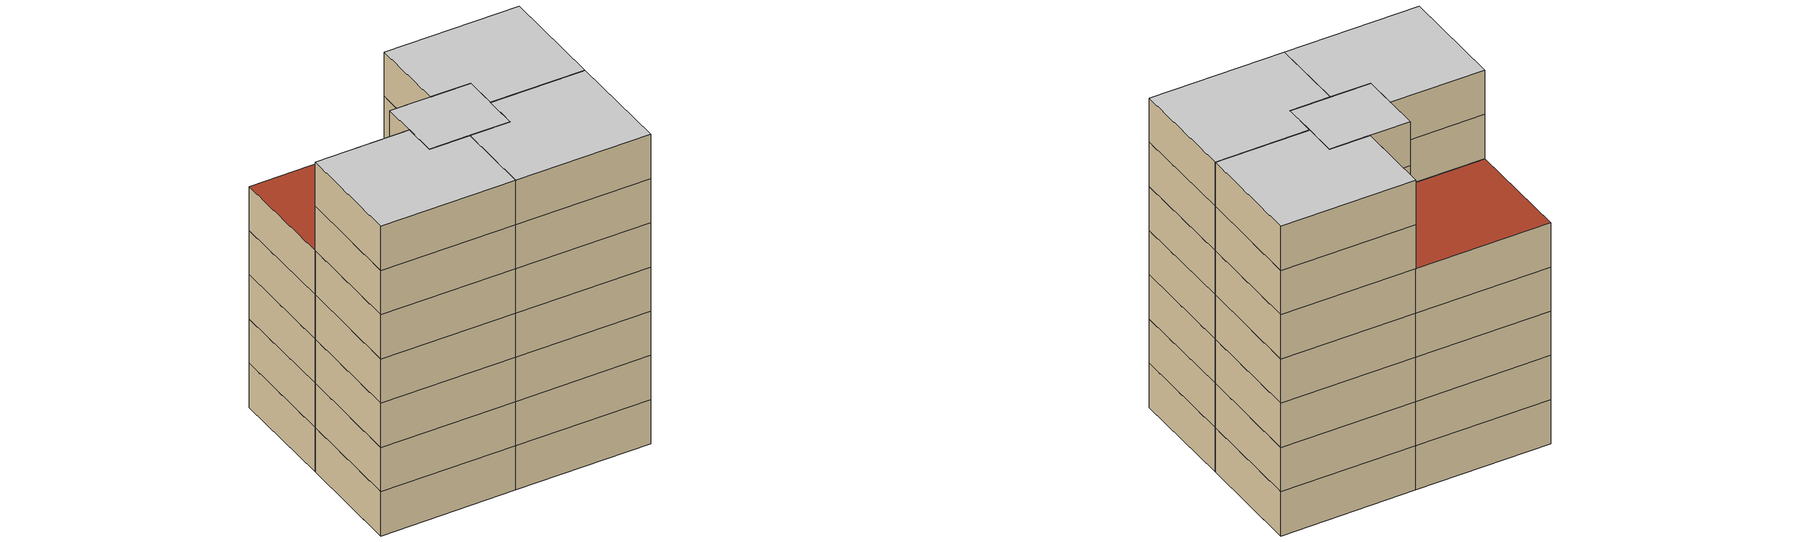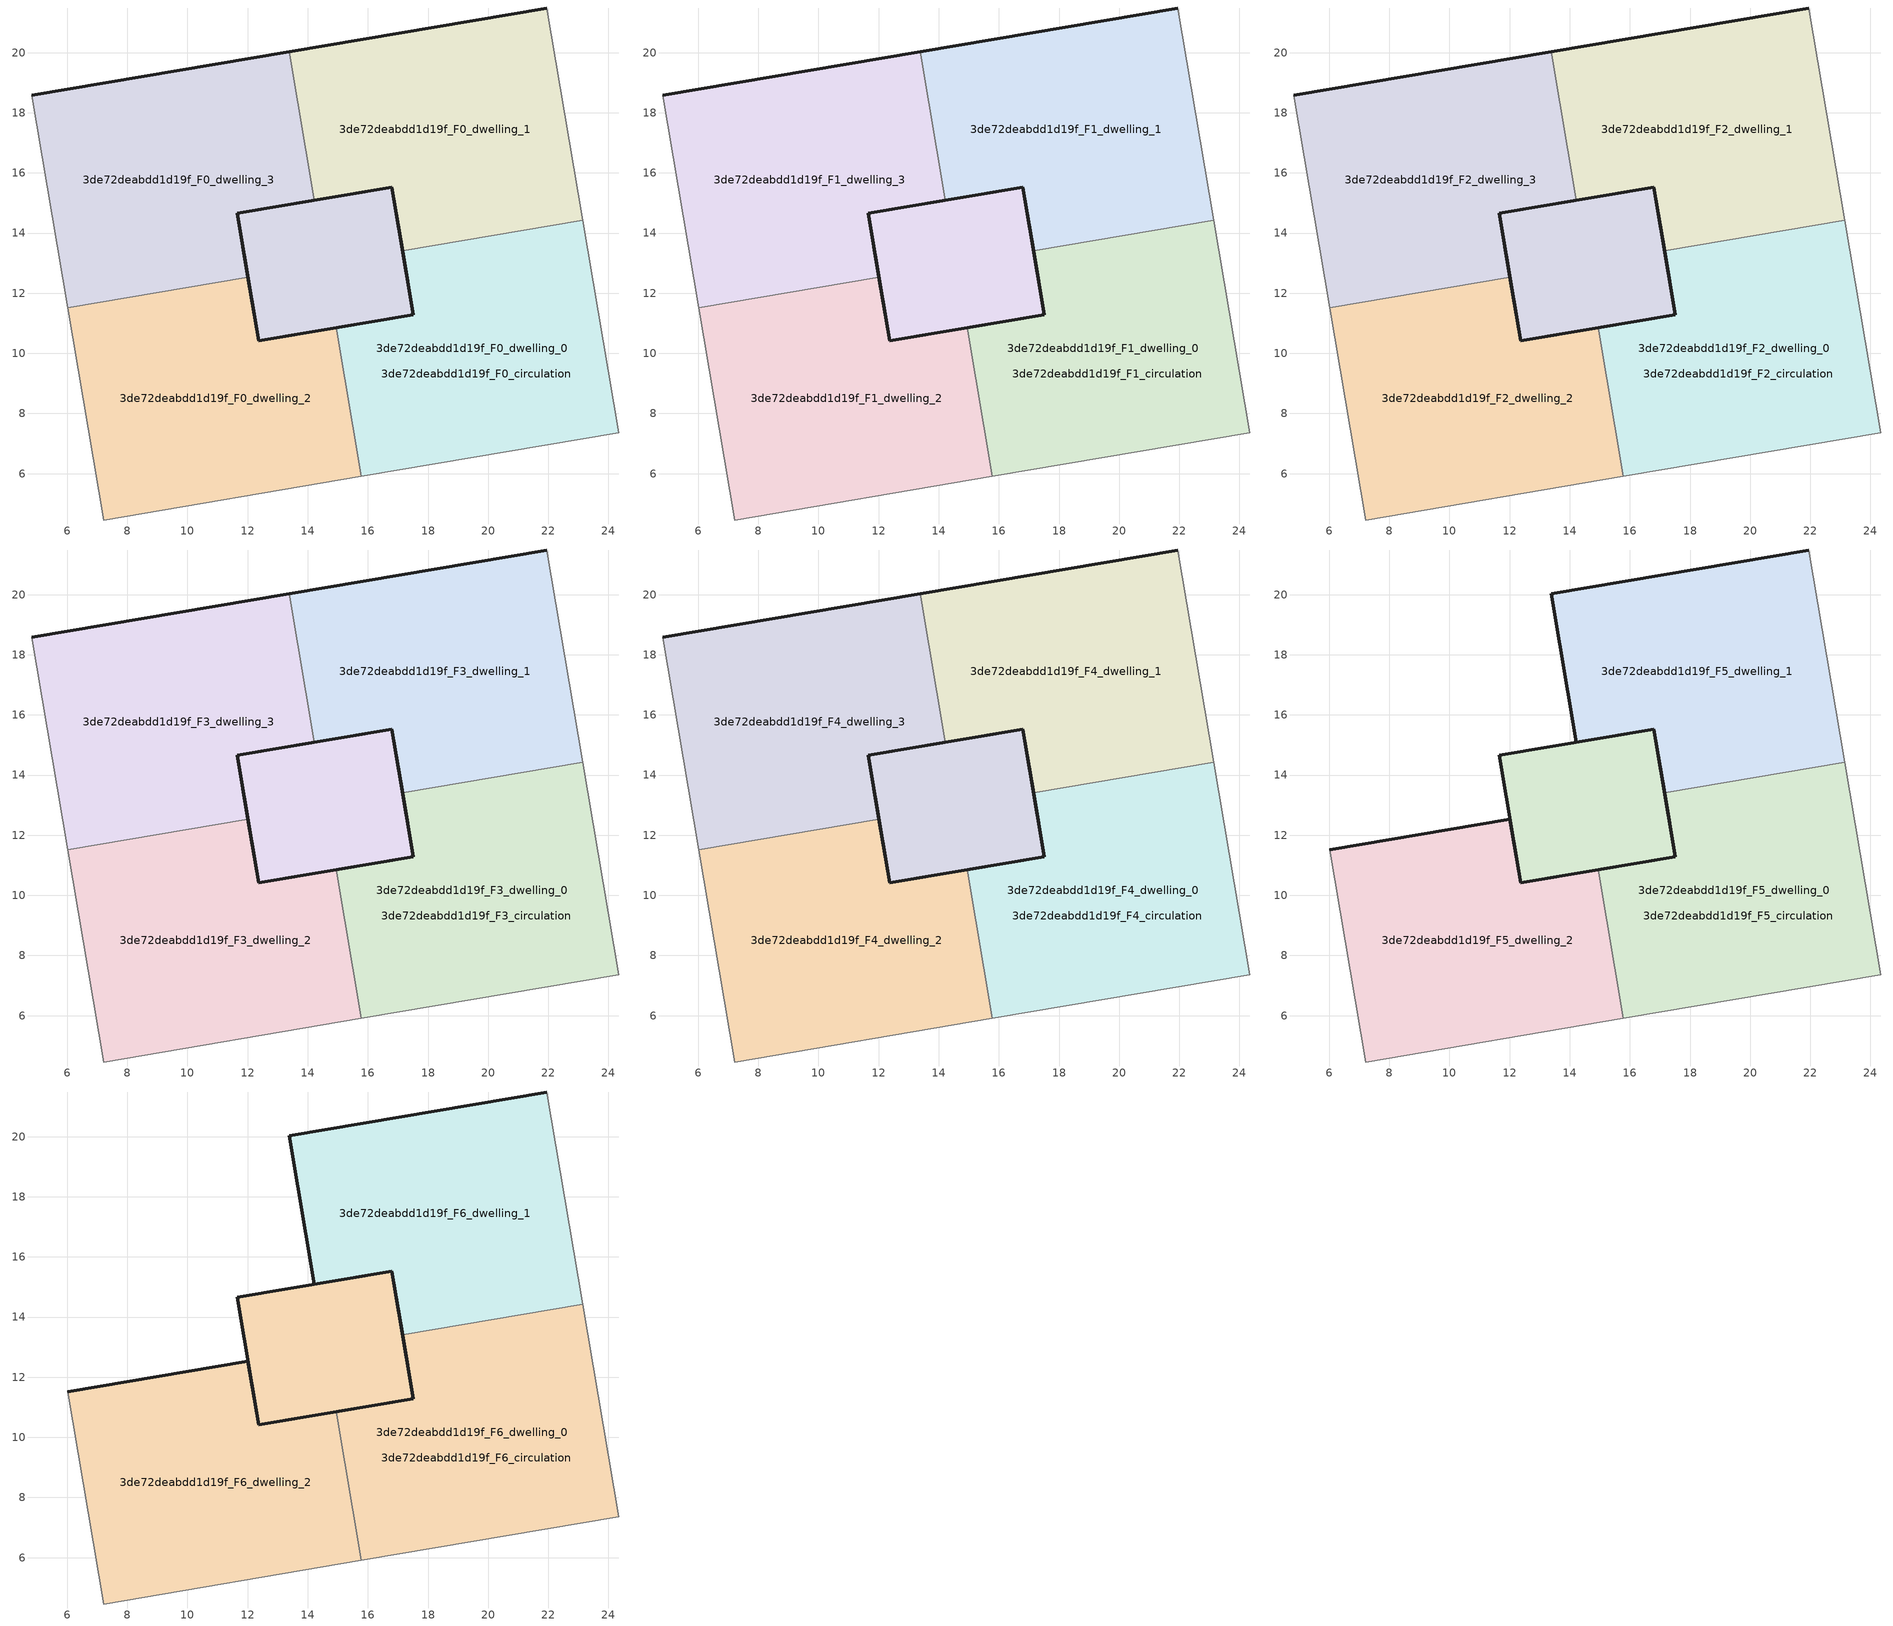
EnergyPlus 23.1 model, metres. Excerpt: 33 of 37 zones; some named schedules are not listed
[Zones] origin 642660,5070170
3de72deabdd1d19f_F0_dwelling_0
 floor ground (EU_floor_Construction): 16.79,15.53 17.15,13.41 17.24,12.88 17.51,11.29 12.37,10.42 11.65,14.66 z0; 23.15,14.42 24.35,7.36 15.78,5.91 14.94,10.85 17.51,11.29 17.24,12.88 17.15,13.41 z0
 wall outside (EU_wall_Construction): 17.15,13.41 17.51,11.29 14.94,10.85 z0:3
 wall adiabatic (EU_wall_Construction): 15.78,5.91 24.35,7.36 23.15,14.42 z0:3
 wall to 3de72deabdd1d19f_F0_dwelling_1 (EU_wall_Construction): 23.15,14.42 17.15,13.41 z0:3
 wall to 3de72deabdd1d19f_F0_dwelling_2 (EU_wall_Construction): 14.94,10.85 15.78,5.91 z0:3
3de72deabdd1d19f_F0_dwelling_1
 floor ground (EU_floor_Construction): 21.95,21.48 23.15,14.42 17.15,13.41 16.79,15.53 14.22,15.09 13.39,20.03 z0
 wall outside (EU_wall_Construction): 21.95,21.48 13.39,20.03 / 14.22,15.09 16.79,15.53 17.15,13.41 z0:3
 wall adiabatic (EU_wall_Construction): 23.15,14.42 21.95,21.48 z0:3
 wall to 3de72deabdd1d19f_F0_dwelling_3 (EU_wall_Construction): 13.39,20.03 14.22,15.09 z0:3
3de72deabdd1d19f_F0_dwelling_2
 floor ground (EU_floor_Construction): 14.94,10.85 15.78,5.91 7.21,4.46 6.01,11.52 12.01,12.54 12.22,11.29 12.37,10.42 z0; 16.79,15.53 17.51,11.29 12.37,10.42 12.22,11.29 12.01,12.54 11.65,14.66 z0
 wall outside (EU_wall_Construction): 14.94,10.85 12.37,10.42 12.01,12.54 z0:3
 wall adiabatic (EU_wall_Construction): 6.01,11.52 7.21,4.46 15.78,5.91 z0:3
 wall to 3de72deabdd1d19f_F0_dwelling_3 (EU_wall_Construction): 12.01,12.54 6.01,11.52 z0:3
3de72deabdd1d19f_F0_dwelling_3
 floor ground (EU_floor_Construction): 13.39,20.03 14.22,15.09 13.47,14.96 11.65,14.66 12.01,12.54 6.01,11.52 4.82,18.58 z0; 16.79,15.53 17.51,11.29 12.37,10.42 12.01,12.54 11.65,14.66 13.47,14.96 14.22,15.09 z0
 wall outside (EU_wall_Construction): 12.01,12.54 11.65,14.66 14.22,15.09 / 13.39,20.03 4.82,18.58 z0:3
 wall adiabatic (EU_wall_Construction): 4.82,18.58 6.01,11.52 z0:3
3de72deabdd1d19f_F0_circulation
 floor ground (EU_floor_Construction): 23.15,14.42 24.35,7.36 15.78,5.91 14.94,10.85 17.51,11.29 17.24,12.88 17.15,13.41 z0; 16.79,15.53 17.15,13.41 17.24,12.88 17.51,11.29 14.94,10.85 12.37,10.42 12.22,11.29 12.01,12.54 11.65,14.66 13.47,14.96 14.06,15.06 14.22,15.09 z0; 14.94,10.85 15.78,5.91 7.21,4.46 6.01,11.52 12.01,12.54 12.04,12.37 12.22,11.29 12.37,10.42 z0; 13.39,20.03 14.22,15.09 14.06,15.06 13.47,14.96 11.65,14.66 12.01,12.54 6.01,11.52 4.82,18.58 z0
 wall outside (EU_wall_Construction): 11.65,14.66 12.37,10.42 17.51,11.29 16.79,15.53 11.65,14.66 z0:3
 roof outside (EU_floor_Construction): 17.51,11.29 17.24,12.88 17.2,13.14 17.15,13.41 16.79,15.53 14.22,15.09 14.06,15.06 13.47,14.96 11.65,14.66 12.01,12.54 12.22,11.29 12.37,10.42 14.94,10.85 z3; 15.78,5.91 14.94,10.85 12.37,10.42 12.22,11.29 12.19,11.45 12.01,12.54 6.01,11.52 7.21,4.46 z3
3de72deabdd1d19f_F1_dwelling_0
 floor outside (EU_floor_Construction): 23.15,14.42 24.35,7.36 15.78,5.91 14.94,10.85 17.51,11.29 17.24,12.88 17.15,13.41 z3
 floor to 3de72deabdd1d19f_F0_dwelling_0 (EU_floor_Construction): 16.79,15.53 17.15,13.41 17.51,11.29 12.37,10.42 11.65,14.66 z3
 wall outside (EU_wall_Construction): 17.15,13.41 17.51,11.29 14.94,10.85 z3:6
 wall adiabatic (EU_wall_Construction): 15.78,5.91 24.35,7.36 23.15,14.42 z3:6
 wall to 3de72deabdd1d19f_F1_dwelling_1 (EU_wall_Construction): 23.15,14.42 17.15,13.41 z3:6
 wall to 3de72deabdd1d19f_F1_dwelling_2 (EU_wall_Construction): 14.94,10.85 15.78,5.91 z3:6
3de72deabdd1d19f_F1_dwelling_1
 floor to 3de72deabdd1d19f_F0_dwelling_1 (EU_floor_Construction): 21.95,21.48 23.15,14.42 17.15,13.41 16.79,15.53 14.22,15.09 13.39,20.03 z3
 wall outside (EU_wall_Construction): 21.95,21.48 13.39,20.03 / 14.22,15.09 16.79,15.53 17.15,13.41 z3:6
 wall adiabatic (EU_wall_Construction): 23.15,14.42 21.95,21.48 z3:6
 wall to 3de72deabdd1d19f_F1_dwelling_3 (EU_wall_Construction): 13.39,20.03 14.22,15.09 z3:6
3de72deabdd1d19f_F1_dwelling_2
 floor to 3de72deabdd1d19f_F0_dwelling_2 (EU_floor_Construction): 14.94,10.85 15.78,5.91 7.21,4.46 6.01,11.52 12.01,12.54 12.19,11.51 12.37,10.42 z3; 16.79,15.53 17.51,11.29 12.37,10.42 12.22,11.29 12.01,12.54 11.65,14.66 z3
 wall outside (EU_wall_Construction): 14.94,10.85 12.37,10.42 12.01,12.54 z3:6
 wall adiabatic (EU_wall_Construction): 6.01,11.52 7.21,4.46 15.78,5.91 z3:6
 wall to 3de72deabdd1d19f_F1_dwelling_3 (EU_wall_Construction): 12.01,12.54 6.01,11.52 z3:6
3de72deabdd1d19f_F1_dwelling_3
 floor to 3de72deabdd1d19f_F0_dwelling_3 (EU_floor_Construction): 13.39,20.03 14.22,15.09 13.47,14.96 11.65,14.66 12.01,12.54 6.01,11.52 4.82,18.58 z3; 16.79,15.53 17.51,11.29 12.37,10.42 12.01,12.54 11.65,14.66 14.22,15.09 z3
 wall outside (EU_wall_Construction): 12.01,12.54 11.65,14.66 14.22,15.09 / 13.39,20.03 4.82,18.58 z3:6
 wall adiabatic (EU_wall_Construction): 4.82,18.58 6.01,11.52 z3:6
3de72deabdd1d19f_F1_circulation
 floor outside (EU_floor_Construction): 16.79,15.53 17.15,13.41 17.24,12.88 17.51,11.29 14.94,10.85 12.37,10.42 12.22,11.29 12.01,12.54 11.65,14.66 13.47,14.96 14.06,15.06 14.22,15.09 z3; 14.94,10.85 15.78,5.91 7.21,4.46 6.01,11.52 12.01,12.54 12.04,12.37 12.22,11.29 12.37,10.42 z3
 floor to 3de72deabdd1d19f_F0_circulation (EU_floor_Construction): 23.15,14.42 24.35,7.36 15.78,5.91 14.94,10.85 17.51,11.29 17.24,12.88 17.15,13.41 z3; 13.39,20.03 14.22,15.09 14.06,15.06 13.47,14.96 11.65,14.66 12.01,12.54 6.01,11.52 4.82,18.58 z3
 wall outside (EU_wall_Construction): 11.65,14.66 12.37,10.42 17.51,11.29 16.79,15.53 11.65,14.66 z3:6
 roof outside (EU_floor_Construction): 17.51,11.29 17.24,12.88 17.2,13.14 17.15,13.41 16.79,15.53 14.22,15.09 14.06,15.06 13.47,14.96 11.65,14.66 12.01,12.54 12.22,11.29 12.37,10.42 14.94,10.85 z6; 15.78,5.91 14.94,10.85 12.37,10.42 12.22,11.29 12.19,11.45 12.01,12.54 6.01,11.52 7.21,4.46 z6
3de72deabdd1d19f_F2_dwelling_0
 floor outside (EU_floor_Construction): 23.15,14.42 24.35,7.36 15.78,5.91 14.94,10.85 17.51,11.29 17.24,12.88 17.15,13.41 z6
 floor to 3de72deabdd1d19f_F1_dwelling_0 (EU_floor_Construction): 16.79,15.53 17.15,13.41 17.51,11.29 12.37,10.42 11.65,14.66 z6
 wall outside (EU_wall_Construction): 17.15,13.41 17.51,11.29 14.94,10.85 z6:9
 wall adiabatic (EU_wall_Construction): 15.78,5.91 24.35,7.36 23.15,14.42 z6:9
 wall to 3de72deabdd1d19f_F2_dwelling_1 (EU_wall_Construction): 23.15,14.42 17.15,13.41 z6:9
 wall to 3de72deabdd1d19f_F2_dwelling_2 (EU_wall_Construction): 14.94,10.85 15.78,5.91 z6:9
3de72deabdd1d19f_F2_dwelling_1
 floor to 3de72deabdd1d19f_F1_dwelling_1 (EU_floor_Construction): 21.95,21.48 23.15,14.42 17.15,13.41 16.79,15.53 14.22,15.09 13.39,20.03 z6
 wall outside (EU_wall_Construction): 21.95,21.48 13.39,20.03 / 14.22,15.09 16.79,15.53 17.15,13.41 z6:9
 wall adiabatic (EU_wall_Construction): 23.15,14.42 21.95,21.48 z6:9
 wall to 3de72deabdd1d19f_F2_dwelling_3 (EU_wall_Construction): 13.39,20.03 14.22,15.09 z6:9
3de72deabdd1d19f_F2_dwelling_2
 floor to 3de72deabdd1d19f_F1_dwelling_2 (EU_floor_Construction): 14.94,10.85 15.78,5.91 7.21,4.46 6.01,11.52 12.01,12.54 12.19,11.51 12.37,10.42 z6; 16.79,15.53 17.51,11.29 12.37,10.42 12.22,11.29 12.01,12.54 11.65,14.66 z6
 wall outside (EU_wall_Construction): 14.94,10.85 12.37,10.42 12.01,12.54 z6:9
 wall adiabatic (EU_wall_Construction): 6.01,11.52 7.21,4.46 15.78,5.91 z6:9
 wall to 3de72deabdd1d19f_F2_dwelling_3 (EU_wall_Construction): 12.01,12.54 6.01,11.52 z6:9
3de72deabdd1d19f_F2_dwelling_3
 floor to 3de72deabdd1d19f_F1_dwelling_3 (EU_floor_Construction): 13.39,20.03 14.22,15.09 13.47,14.96 11.65,14.66 12.01,12.54 6.01,11.52 4.82,18.58 z6; 16.79,15.53 17.51,11.29 12.37,10.42 12.01,12.54 11.65,14.66 14.22,15.09 z6
 wall outside (EU_wall_Construction): 12.01,12.54 11.65,14.66 14.22,15.09 / 13.39,20.03 4.82,18.58 z6:9
 wall adiabatic (EU_wall_Construction): 4.82,18.58 6.01,11.52 z6:9
3de72deabdd1d19f_F2_circulation
 floor outside (EU_floor_Construction): 16.79,15.53 17.15,13.41 17.24,12.88 17.51,11.29 14.94,10.85 12.37,10.42 12.22,11.29 12.01,12.54 11.65,14.66 13.47,14.96 14.06,15.06 14.22,15.09 z6; 14.94,10.85 15.78,5.91 7.21,4.46 6.01,11.52 12.01,12.54 12.04,12.37 12.22,11.29 12.37,10.42 z6
 floor to 3de72deabdd1d19f_F1_circulation (EU_floor_Construction): 23.15,14.42 24.35,7.36 15.78,5.91 14.94,10.85 17.51,11.29 17.24,12.88 17.15,13.41 z6; 13.39,20.03 14.22,15.09 14.06,15.06 13.47,14.96 11.65,14.66 12.01,12.54 6.01,11.52 4.82,18.58 z6
 wall outside (EU_wall_Construction): 11.65,14.66 12.37,10.42 17.51,11.29 16.79,15.53 11.65,14.66 z6:9
 roof outside (EU_floor_Construction): 17.51,11.29 17.24,12.88 17.2,13.14 17.15,13.41 16.79,15.53 14.22,15.09 14.06,15.06 13.47,14.96 11.65,14.66 12.01,12.54 12.22,11.29 12.37,10.42 14.94,10.85 z9; 15.78,5.91 14.94,10.85 12.37,10.42 12.22,11.29 12.19,11.45 12.01,12.54 6.01,11.52 7.21,4.46 z9
3de72deabdd1d19f_F3_dwelling_0
 floor outside (EU_floor_Construction): 23.15,14.42 24.35,7.36 15.78,5.91 14.94,10.85 17.51,11.29 17.24,12.88 17.15,13.41 z9
 floor to 3de72deabdd1d19f_F2_dwelling_0 (EU_floor_Construction): 16.79,15.53 17.15,13.41 17.51,11.29 12.37,10.42 11.65,14.66 z9
 wall outside (EU_wall_Construction): 17.15,13.41 17.51,11.29 14.94,10.85 z9:12
 wall adiabatic (EU_wall_Construction): 15.78,5.91 24.35,7.36 23.15,14.42 z9:12
 wall to 3de72deabdd1d19f_F3_dwelling_1 (EU_wall_Construction): 23.15,14.42 17.15,13.41 z9:12
 wall to 3de72deabdd1d19f_F3_dwelling_2 (EU_wall_Construction): 14.94,10.85 15.78,5.91 z9:12
3de72deabdd1d19f_F3_dwelling_1
 floor to 3de72deabdd1d19f_F2_dwelling_1 (EU_floor_Construction): 21.95,21.48 23.15,14.42 17.15,13.41 16.79,15.53 14.22,15.09 13.39,20.03 z9
 wall outside (EU_wall_Construction): 21.95,21.48 13.39,20.03 / 14.22,15.09 16.79,15.53 17.15,13.41 z9:12
 wall adiabatic (EU_wall_Construction): 23.15,14.42 21.95,21.48 z9:12
 wall to 3de72deabdd1d19f_F3_dwelling_3 (EU_wall_Construction): 13.39,20.03 14.22,15.09 z9:12
3de72deabdd1d19f_F3_dwelling_2
 floor to 3de72deabdd1d19f_F2_dwelling_2 (EU_floor_Construction): 14.94,10.85 15.78,5.91 7.21,4.46 6.01,11.52 12.01,12.54 12.19,11.51 12.37,10.42 z9; 16.79,15.53 17.51,11.29 12.37,10.42 12.22,11.29 12.01,12.54 11.65,14.66 z9
 wall outside (EU_wall_Construction): 14.94,10.85 12.37,10.42 12.01,12.54 z9:12
 wall adiabatic (EU_wall_Construction): 6.01,11.52 7.21,4.46 15.78,5.91 z9:12
 wall to 3de72deabdd1d19f_F3_dwelling_3 (EU_wall_Construction): 12.01,12.54 6.01,11.52 z9:12
3de72deabdd1d19f_F3_dwelling_3
 floor to 3de72deabdd1d19f_F2_dwelling_3 (EU_floor_Construction): 13.39,20.03 14.22,15.09 13.47,14.96 11.65,14.66 12.01,12.54 6.01,11.52 4.82,18.58 z9; 16.79,15.53 17.51,11.29 12.37,10.42 12.01,12.54 11.65,14.66 14.22,15.09 z9
 wall outside (EU_wall_Construction): 12.01,12.54 11.65,14.66 14.22,15.09 / 13.39,20.03 4.82,18.58 z9:12
 wall adiabatic (EU_wall_Construction): 4.82,18.58 6.01,11.52 z9:12
3de72deabdd1d19f_F3_circulation
 floor outside (EU_floor_Construction): 16.79,15.53 17.15,13.41 17.24,12.88 17.51,11.29 14.94,10.85 12.37,10.42 12.22,11.29 12.01,12.54 11.65,14.66 13.47,14.96 14.06,15.06 14.22,15.09 z9; 14.94,10.85 15.78,5.91 7.21,4.46 6.01,11.52 12.01,12.54 12.04,12.37 12.22,11.29 12.37,10.42 z9
 floor to 3de72deabdd1d19f_F2_circulation (EU_floor_Construction): 23.15,14.42 24.35,7.36 15.78,5.91 14.94,10.85 17.51,11.29 17.24,12.88 17.15,13.41 z9; 13.39,20.03 14.22,15.09 14.06,15.06 13.47,14.96 11.65,14.66 12.01,12.54 6.01,11.52 4.82,18.58 z9
 wall outside (EU_wall_Construction): 11.65,14.66 12.37,10.42 17.51,11.29 16.79,15.53 11.65,14.66 z9:12
 roof outside (EU_floor_Construction): 17.51,11.29 17.24,12.88 17.2,13.14 17.15,13.41 16.79,15.53 14.22,15.09 14.06,15.06 13.47,14.96 11.65,14.66 12.01,12.54 12.22,11.29 12.37,10.42 14.94,10.85 z12; 15.78,5.91 14.94,10.85 12.37,10.42 12.22,11.29 12.19,11.45 12.01,12.54 6.01,11.52 7.21,4.46 z12
3de72deabdd1d19f_F4_dwelling_0
 floor outside (EU_floor_Construction): 23.15,14.42 24.35,7.36 15.78,5.91 14.94,10.85 17.51,11.29 17.24,12.88 17.15,13.41 z12
 floor to 3de72deabdd1d19f_F3_dwelling_0 (EU_floor_Construction): 16.79,15.53 17.15,13.41 17.51,11.29 12.37,10.42 11.65,14.66 z12
 wall outside (EU_wall_Construction): 17.15,13.41 17.51,11.29 14.94,10.85 z12:15
 wall adiabatic (EU_wall_Construction): 15.78,5.91 24.35,7.36 23.15,14.42 z12:15
 wall to 3de72deabdd1d19f_F4_dwelling_1 (EU_wall_Construction): 23.15,14.42 17.15,13.41 z12:15
 wall to 3de72deabdd1d19f_F4_dwelling_2 (EU_wall_Construction): 14.94,10.85 15.78,5.91 z12:15
3de72deabdd1d19f_F4_dwelling_1
 floor to 3de72deabdd1d19f_F3_dwelling_1 (EU_floor_Construction): 21.95,21.48 23.15,14.42 17.15,13.41 16.79,15.53 14.22,15.09 13.39,20.03 z12
 wall outside (EU_wall_Construction): 21.95,21.48 13.39,20.03 / 14.22,15.09 16.79,15.53 17.15,13.41 z12:15
 wall adiabatic (EU_wall_Construction): 23.15,14.42 21.95,21.48 z12:15
 wall to 3de72deabdd1d19f_F4_dwelling_3 (EU_wall_Construction): 13.39,20.03 14.22,15.09 z12:15
3de72deabdd1d19f_F4_dwelling_2
 floor to 3de72deabdd1d19f_F3_dwelling_2 (EU_floor_Construction): 14.94,10.85 15.78,5.91 7.21,4.46 6.01,11.52 12.01,12.54 12.19,11.51 12.37,10.42 z12; 16.79,15.53 17.51,11.29 12.37,10.42 12.22,11.29 12.01,12.54 11.65,14.66 z12
 wall outside (EU_wall_Construction): 14.94,10.85 12.37,10.42 12.01,12.54 z12:15
 wall adiabatic (EU_wall_Construction): 6.01,11.52 7.21,4.46 15.78,5.91 z12:15
 wall to 3de72deabdd1d19f_F4_dwelling_3 (EU_wall_Construction): 12.01,12.54 6.01,11.52 z12:15
3de72deabdd1d19f_F4_dwelling_3
 floor to 3de72deabdd1d19f_F3_dwelling_3 (EU_floor_Construction): 13.39,20.03 14.22,15.09 13.47,14.96 11.65,14.66 12.01,12.54 6.01,11.52 4.82,18.58 z12; 16.79,15.53 17.51,11.29 12.37,10.42 12.01,12.54 11.65,14.66 14.22,15.09 z12
 wall outside (EU_wall_Construction): 12.01,12.54 11.65,14.66 14.22,15.09 / 13.39,20.03 4.82,18.58 z12:15
 wall adiabatic (EU_wall_Construction): 4.82,18.58 6.01,11.52 z12:15
 roof outside (EU_roof_Construction): 17.51,11.29 16.79,15.53 14.22,15.09 13.47,14.96 11.65,14.66 12.01,12.54 12.37,10.42 z15; 12.01,12.54 11.65,14.66 13.47,14.96 14.22,15.09 13.39,20.03 4.82,18.58 6.01,11.52 z15
3de72deabdd1d19f_F4_circulation
 floor outside (EU_floor_Construction): 16.79,15.53 17.15,13.41 17.24,12.88 17.51,11.29 14.94,10.85 12.37,10.42 12.22,11.29 12.01,12.54 11.65,14.66 13.47,14.96 14.06,15.06 14.22,15.09 z12; 14.94,10.85 15.78,5.91 7.21,4.46 6.01,11.52 12.01,12.54 12.04,12.37 12.22,11.29 12.37,10.42 z12
 floor to 3de72deabdd1d19f_F3_circulation (EU_floor_Construction): 23.15,14.42 24.35,7.36 15.78,5.91 14.94,10.85 17.51,11.29 17.24,12.88 17.15,13.41 z12; 13.39,20.03 14.22,15.09 14.06,15.06 13.47,14.96 11.65,14.66 12.01,12.54 6.01,11.52 4.82,18.58 z12
 wall outside (EU_wall_Construction): 11.65,14.66 12.37,10.42 17.51,11.29 16.79,15.53 11.65,14.66 z12:15
 roof outside (EU_floor_Construction): 17.51,11.29 17.24,12.88 17.2,13.14 17.15,13.41 16.79,15.53 14.22,15.09 14.06,15.06 13.47,14.96 11.65,14.66 12.01,12.54 12.22,11.29 12.37,10.42 14.94,10.85 z15; 15.78,5.91 14.94,10.85 12.37,10.42 12.22,11.29 12.19,11.45 12.01,12.54 6.01,11.52 7.21,4.46 z15; 12.01,12.54 11.65,14.66 13.47,14.96 14.06,15.06 14.22,15.09 13.39,20.03 4.82,18.58 6.01,11.52 z15
3de72deabdd1d19f_F5_dwelling_0
 floor outside (EU_floor_Construction): 23.15,14.42 24.35,7.36 15.78,5.91 14.94,10.85 17.51,11.29 17.24,12.88 17.15,13.41 z15
 floor to 3de72deabdd1d19f_F4_dwelling_0 (EU_floor_Construction): 16.79,15.53 17.15,13.41 17.51,11.29 12.37,10.42 11.65,14.66 z15
 wall outside (EU_wall_Construction): 17.15,13.41 17.51,11.29 14.94,10.85 z15:18
 wall adiabatic (EU_wall_Construction): 15.78,5.91 24.35,7.36 23.15,14.42 z15:18
 wall to 3de72deabdd1d19f_F5_dwelling_1 (EU_wall_Construction): 23.15,14.42 17.15,13.41 z15:18
 wall to 3de72deabdd1d19f_F5_dwelling_2 (EU_wall_Construction): 14.94,10.85 15.78,5.91 z15:18
3de72deabdd1d19f_F5_dwelling_1
 floor to 3de72deabdd1d19f_F4_dwelling_1 (EU_floor_Construction): 21.95,21.48 23.15,14.42 17.15,13.41 16.79,15.53 14.22,15.09 13.39,20.03 z15
 wall outside (EU_wall_Construction): 21.95,21.48 13.39,20.03 14.22,15.09 16.79,15.53 17.15,13.41 z15:18
 wall adiabatic (EU_wall_Construction): 23.15,14.42 21.95,21.48 z15:18
3de72deabdd1d19f_F5_dwelling_2
 floor to 3de72deabdd1d19f_F4_dwelling_2 (EU_floor_Construction): 14.94,10.85 15.78,5.91 7.21,4.46 6.01,11.52 12.01,12.54 12.19,11.51 12.37,10.42 z15; 16.79,15.53 17.51,11.29 12.37,10.42 12.22,11.29 12.01,12.54 11.65,14.66 z15
 wall outside (EU_wall_Construction): 14.94,10.85 12.37,10.42 12.01,12.54 6.01,11.52 z15:18
 wall adiabatic (EU_wall_Construction): 6.01,11.52 7.21,4.46 15.78,5.91 z15:18
3de72deabdd1d19f_F5_circulation
 floor outside (EU_floor_Construction): 16.79,15.53 17.15,13.41 17.24,12.88 17.51,11.29 14.94,10.85 12.37,10.42 12.22,11.29 12.01,12.54 11.65,14.66 13.47,14.96 14.06,15.06 14.22,15.09 z15; 14.94,10.85 15.78,5.91 7.21,4.46 6.01,11.52 12.01,12.54 12.04,12.37 12.22,11.29 12.37,10.42 z15
 floor to 3de72deabdd1d19f_F4_circulation (EU_floor_Construction): 23.15,14.42 24.35,7.36 15.78,5.91 14.94,10.85 17.51,11.29 17.24,12.88 17.15,13.41 z15
 wall outside (EU_wall_Construction): 11.65,14.66 12.37,10.42 17.51,11.29 16.79,15.53 11.65,14.66 z15:18
3de72deabdd1d19f_F6_dwelling_0
 floor to 3de72deabdd1d19f_F5_dwelling_0 (EU_floor_Construction): 23.15,14.42 24.35,7.36 15.78,5.91 14.94,10.85 17.51,11.29 17.24,12.88 17.15,13.41 z18; 16.79,15.53 17.15,13.41 17.51,11.29 12.37,10.42 11.65,14.66 z18
 wall outside (EU_wall_Construction): 17.15,13.41 17.51,11.29 14.94,10.85 z18:21
 wall adiabatic (EU_wall_Construction): 15.78,5.91 24.35,7.36 23.15,14.42 z18:21
 wall to 3de72deabdd1d19f_F6_dwelling_1 (EU_wall_Construction): 23.15,14.42 17.15,13.41 z18:21
 wall to 3de72deabdd1d19f_F6_dwelling_2 (EU_wall_Construction): 14.94,10.85 15.78,5.91 z18:21
 ceiling to 3de72deabdd1d19f_F7_dwelling_0 (EU_floor_Construction): 24.35,7.36 23.15,14.42 17.15,13.41 17.24,12.88 17.51,11.29 14.94,10.85 15.78,5.91 z21; 17.51,11.29 17.15,13.41 16.79,15.53 11.65,14.66 12.37,10.42 z21
3de72deabdd1d19f_F6_dwelling_1
 floor to 3de72deabdd1d19f_F5_dwelling_1 (EU_floor_Construction): 21.95,21.48 23.15,14.42 17.15,13.41 16.79,15.53 14.22,15.09 13.39,20.03 z18
 wall outside (EU_wall_Construction): 21.95,21.48 13.39,20.03 14.22,15.09 16.79,15.53 17.15,13.41 z18:21
 wall adiabatic (EU_wall_Construction): 23.15,14.42 21.95,21.48 z18:21
 ceiling to 3de72deabdd1d19f_F7_dwelling_1 (EU_floor_Construction): 23.15,14.42 21.95,21.48 13.39,20.03 14.22,15.09 16.79,15.53 17.15,13.41 z21
3de72deabdd1d19f_F6_dwelling_2
 floor to 3de72deabdd1d19f_F5_dwelling_2 (EU_floor_Construction): 14.94,10.85 15.78,5.91 7.21,4.46 6.01,11.52 12.01,12.54 12.19,11.51 12.37,10.42 z18; 16.79,15.53 17.51,11.29 12.37,10.42 12.22,11.29 12.01,12.54 11.65,14.66 z18
 wall outside (EU_wall_Construction): 14.94,10.85 12.37,10.42 12.01,12.54 6.01,11.52 z18:21
 wall adiabatic (EU_wall_Construction): 6.01,11.52 7.21,4.46 15.78,5.91 z18:21
 ceiling to 3de72deabdd1d19f_F7_dwelling_2 (EU_floor_Construction): 15.78,5.91 14.94,10.85 12.37,10.42 12.19,11.51 12.01,12.54 6.01,11.52 7.21,4.46 z21; 17.51,11.29 16.79,15.53 11.65,14.66 12.01,12.54 12.22,11.29 12.37,10.42 z21
3de72deabdd1d19f_F6_circulation
 floor to 3de72deabdd1d19f_F5_circulation (EU_floor_Construction): 16.79,15.53 17.15,13.41 17.2,13.14 17.28,12.67 17.51,11.29 12.37,10.42 12.19,11.45 12.01,12.54 11.65,14.66 z18; 23.15,14.42 24.35,7.36 15.78,5.91 14.94,10.85 17.28,11.25 17.51,11.29 17.24,12.88 17.15,13.41 z18; 14.94,10.85 15.78,5.91 7.21,4.46 6.01,11.52 12.01,12.54 12.04,12.37 12.22,11.29 12.37,10.42 z18
 wall outside (EU_wall_Construction): 11.65,14.66 12.37,10.42 17.51,11.29 16.79,15.53 11.65,14.66 z18:21
 ceiling to 3de72deabdd1d19f_F7_circulation (EU_floor_Construction): 24.35,7.36 23.15,14.42 17.15,13.41 17.24,12.88 17.51,11.29 17.28,11.25 14.94,10.85 15.78,5.91 z21; 17.51,11.29 17.28,12.67 17.2,13.14 17.15,13.41 16.79,15.53 11.65,14.66 12.01,12.54 12.19,11.45 12.37,10.42 z21; 15.78,5.91 14.94,10.85 12.37,10.42 12.22,11.29 12.04,12.37 12.01,12.54 6.01,11.52 7.21,4.46 z21
[Building]
EU S2 Campaign: North Axis=0; Terrain=City; Solar Distribution=FullExterior
[Site:Location]
Lyon-Bron: Latitude=45.75; Longitude=5; Time Zone=1; Elevation=198
[SizingPeriod:WeatherFileDays]
AnnualSizingPeriod: Begin Month=1; Begin Day of Month=1; End Month=12; End Day of Month=31; Day of Week for Start Day=Monday; Use Weather File Daylight Saving Period=No; Use Weather File Rain and Snow Indicators=No
[MATERIAL]
EU_InternalMass_Material: Roughness=MediumRough; Thickness=0.1; Conductivity=1; Density=1800; Specific Heat=900; Thermal Absorptance=0.9; Solar Absorptance=0.7; Visible Absorptance=0.7
[MATERIAL:NOMASS] Roughness=MediumRough; Thermal Absorptance=0.9; Solar Absorptance=0.7; Visible Absorptance=0.7
Name | Thermal Resistance
EU_wall_NoMass | 0.776494
EU_roof_NoMass | 0.486893
EU_floor_NoMass | 0.421597
[CONSTRUCTION]
EU_wall_Construction: EU_wall_NoMass
EU_roof_Construction: EU_roof_NoMass
EU_floor_Construction: EU_floor_NoMass
EU_InternalMass_Construction: EU_InternalMass_Material
[ZONE] Type=1; Multiplier=1; Ceiling Height=autocalculate; Floor Area=autocalculate; Part of Total Floor Area=Yes
Name | Volume
3de72deabdd1d19f_F0_dwelling_0; 3de72deabdd1d19f_F1_dwelling_0; 3de72deabdd1d19f_F2_dwelling_0; 3de72deabdd1d19f_F3_dwelling_0; 3de72deabdd1d19f_F4_dwelling_0; 3de72deabdd1d19f_F5_dwelling_0; 3de72deabdd1d19f_F6_dwelling_0 | 237.169
3de72deabdd1d19f_F0_dwelling_1; 3de72deabdd1d19f_F1_dwelling_1; 3de72deabdd1d19f_F2_dwelling_1; 3de72deabdd1d19f_F3_dwelling_1; 3de72deabdd1d19f_F4_dwelling_1; 3de72deabdd1d19f_F5_dwelling_1; 3de72deabdd1d19f_F6_dwelling_1 | 169.94
3de72deabdd1d19f_F0_dwelling_2; 3de72deabdd1d19f_F1_dwelling_2; 3de72deabdd1d19f_F2_dwelling_2; 3de72deabdd1d19f_F3_dwelling_2; 3de72deabdd1d19f_F4_dwelling_2; 3de72deabdd1d19f_F5_dwelling_2; 3de72deabdd1d19f_F6_dwelling_2; 3de72deabdd1d19f_F0_dwelling_3; 3de72deabdd1d19f_F1_dwelling_3; 3de72deabdd1d19f_F2_dwelling_3; 3de72deabdd1d19f_F3_dwelling_3; 3de72deabdd1d19f_F4_dwelling_3 | 237.168
3de72deabdd1d19f_F0_circulation; 3de72deabdd1d19f_F1_circulation; 3de72deabdd1d19f_F2_circulation; 3de72deabdd1d19f_F3_circulation; 3de72deabdd1d19f_F4_circulation | 577.049
3de72deabdd1d19f_F5_circulation | 407.109
3de72deabdd1d19f_F6_circulation | 407.108
[INTERNALMASS] Construction=EU_InternalMass_Construction
Name | Zone or ZoneList | Surface Area
3de72deabdd1d19f_F0_dwelling_0_EU_InternalMass | 3de72deabdd1d19f_F0_dwelling_0 | 56.6466
3de72deabdd1d19f_F0_dwelling_1_EU_InternalMass | 3de72deabdd1d19f_F0_dwelling_1 | 56.6466
3de72deabdd1d19f_F0_dwelling_2_EU_InternalMass | 3de72deabdd1d19f_F0_dwelling_2 | 56.6466
3de72deabdd1d19f_F0_dwelling_3_EU_InternalMass | 3de72deabdd1d19f_F0_dwelling_3 | 56.6466
3de72deabdd1d19f_F1_dwelling_0_EU_InternalMass | 3de72deabdd1d19f_F1_dwelling_0 | 56.6466
3de72deabdd1d19f_F1_dwelling_1_EU_InternalMass | 3de72deabdd1d19f_F1_dwelling_1 | 56.6466
3de72deabdd1d19f_F1_dwelling_2_EU_InternalMass | 3de72deabdd1d19f_F1_dwelling_2 | 56.6466
3de72deabdd1d19f_F1_dwelling_3_EU_InternalMass | 3de72deabdd1d19f_F1_dwelling_3 | 56.6466
3de72deabdd1d19f_F2_dwelling_0_EU_InternalMass | 3de72deabdd1d19f_F2_dwelling_0 | 56.6466
3de72deabdd1d19f_F2_dwelling_1_EU_InternalMass | 3de72deabdd1d19f_F2_dwelling_1 | 56.6466
3de72deabdd1d19f_F2_dwelling_2_EU_InternalMass | 3de72deabdd1d19f_F2_dwelling_2 | 56.6466
3de72deabdd1d19f_F2_dwelling_3_EU_InternalMass | 3de72deabdd1d19f_F2_dwelling_3 | 56.6466
3de72deabdd1d19f_F3_dwelling_0_EU_InternalMass | 3de72deabdd1d19f_F3_dwelling_0 | 56.6466
3de72deabdd1d19f_F3_dwelling_1_EU_InternalMass | 3de72deabdd1d19f_F3_dwelling_1 | 56.6466
3de72deabdd1d19f_F3_dwelling_2_EU_InternalMass | 3de72deabdd1d19f_F3_dwelling_2 | 56.6466
3de72deabdd1d19f_F3_dwelling_3_EU_InternalMass | 3de72deabdd1d19f_F3_dwelling_3 | 56.6466
3de72deabdd1d19f_F4_dwelling_0_EU_InternalMass | 3de72deabdd1d19f_F4_dwelling_0 | 56.6466
3de72deabdd1d19f_F4_dwelling_1_EU_InternalMass | 3de72deabdd1d19f_F4_dwelling_1 | 56.6466
3de72deabdd1d19f_F4_dwelling_2_EU_InternalMass | 3de72deabdd1d19f_F4_dwelling_2 | 56.6466
3de72deabdd1d19f_F4_dwelling_3_EU_InternalMass | 3de72deabdd1d19f_F4_dwelling_3 | 56.6466
3de72deabdd1d19f_F5_dwelling_0_EU_InternalMass | 3de72deabdd1d19f_F5_dwelling_0 | 113.293
3de72deabdd1d19f_F5_dwelling_1_EU_InternalMass | 3de72deabdd1d19f_F5_dwelling_1 | 56.6466
3de72deabdd1d19f_F5_dwelling_2_EU_InternalMass | 3de72deabdd1d19f_F5_dwelling_2 | 56.6466
3de72deabdd1d19f_F6_dwelling_0_EU_InternalMass | 3de72deabdd1d19f_F6_dwelling_0 | 113.293
3de72deabdd1d19f_F6_dwelling_1_EU_InternalMass | 3de72deabdd1d19f_F6_dwelling_1 | 56.6466
3de72deabdd1d19f_F6_dwelling_2_EU_InternalMass | 3de72deabdd1d19f_F6_dwelling_2 | 56.6466
[OTHEREQUIPMENT] Fuel Type=Electricity; Design Level Calculation Method=Watts/Area; Power per Zone Floor Area=1; Fraction Latent=0; Fraction Radiant=0; Fraction Lost=0; Carbon Dioxide Generation Rate=0; EndUse Subcategory=EU_Step8_InternalGains
Name | Zone or ZoneList or Space or SpaceList | Schedule
EU_Step8_InternalGain_3de72deabdd1d19f_F0_dwelling_0_f000 | 3de72deabdd1d19f_F0_dwelling_0 | EU_Step8_GainSchedule_3de72deabdd1d19f_F0_dwelling_0_f000
EU_Step8_InternalGain_3de72deabdd1d19f_F0_dwelling_1_f000 | 3de72deabdd1d19f_F0_dwelling_1 | EU_Step8_GainSchedule_3de72deabdd1d19f_F0_dwelling_1_f000
EU_Step8_InternalGain_3de72deabdd1d19f_F0_dwelling_2_f000 | 3de72deabdd1d19f_F0_dwelling_2 | EU_Step8_GainSchedule_3de72deabdd1d19f_F0_dwelling_2_f000
EU_Step8_InternalGain_3de72deabdd1d19f_F0_dwelling_3_f000 | 3de72deabdd1d19f_F0_dwelling_3 | EU_Step8_GainSchedule_3de72deabdd1d19f_F0_dwelling_3_f000
EU_Step8_InternalGain_3de72deabdd1d19f_F1_dwelling_0_f000 | 3de72deabdd1d19f_F1_dwelling_0 | EU_Step8_GainSchedule_3de72deabdd1d19f_F1_dwelling_0_f000
EU_Step8_InternalGain_3de72deabdd1d19f_F1_dwelling_1_f000 | 3de72deabdd1d19f_F1_dwelling_1 | EU_Step8_GainSchedule_3de72deabdd1d19f_F1_dwelling_1_f000
EU_Step8_InternalGain_3de72deabdd1d19f_F1_dwelling_2_f000 | 3de72deabdd1d19f_F1_dwelling_2 | EU_Step8_GainSchedule_3de72deabdd1d19f_F1_dwelling_2_f000
EU_Step8_InternalGain_3de72deabdd1d19f_F1_dwelling_3_f000 | 3de72deabdd1d19f_F1_dwelling_3 | EU_Step8_GainSchedule_3de72deabdd1d19f_F1_dwelling_3_f000
EU_Step8_InternalGain_3de72deabdd1d19f_F2_dwelling_0_f000 | 3de72deabdd1d19f_F2_dwelling_0 | EU_Step8_GainSchedule_3de72deabdd1d19f_F2_dwelling_0_f000
EU_Step8_InternalGain_3de72deabdd1d19f_F2_dwelling_1_f000 | 3de72deabdd1d19f_F2_dwelling_1 | EU_Step8_GainSchedule_3de72deabdd1d19f_F2_dwelling_1_f000
EU_Step8_InternalGain_3de72deabdd1d19f_F2_dwelling_2_f000 | 3de72deabdd1d19f_F2_dwelling_2 | EU_Step8_GainSchedule_3de72deabdd1d19f_F2_dwelling_2_f000
EU_Step8_InternalGain_3de72deabdd1d19f_F2_dwelling_3_f000 | 3de72deabdd1d19f_F2_dwelling_3 | EU_Step8_GainSchedule_3de72deabdd1d19f_F2_dwelling_3_f000
EU_Step8_InternalGain_3de72deabdd1d19f_F3_dwelling_0_f000 | 3de72deabdd1d19f_F3_dwelling_0 | EU_Step8_GainSchedule_3de72deabdd1d19f_F3_dwelling_0_f000
EU_Step8_InternalGain_3de72deabdd1d19f_F3_dwelling_1_f000 | 3de72deabdd1d19f_F3_dwelling_1 | EU_Step8_GainSchedule_3de72deabdd1d19f_F3_dwelling_1_f000
EU_Step8_InternalGain_3de72deabdd1d19f_F3_dwelling_2_f000 | 3de72deabdd1d19f_F3_dwelling_2 | EU_Step8_GainSchedule_3de72deabdd1d19f_F3_dwelling_2_f000
EU_Step8_InternalGain_3de72deabdd1d19f_F3_dwelling_3_f000 | 3de72deabdd1d19f_F3_dwelling_3 | EU_Step8_GainSchedule_3de72deabdd1d19f_F3_dwelling_3_f000
EU_Step8_InternalGain_3de72deabdd1d19f_F4_dwelling_0_f000 | 3de72deabdd1d19f_F4_dwelling_0 | EU_Step8_GainSchedule_3de72deabdd1d19f_F4_dwelling_0_f000
EU_Step8_InternalGain_3de72deabdd1d19f_F4_dwelling_1_f000 | 3de72deabdd1d19f_F4_dwelling_1 | EU_Step8_GainSchedule_3de72deabdd1d19f_F4_dwelling_1_f000
EU_Step8_InternalGain_3de72deabdd1d19f_F4_dwelling_2_f000 | 3de72deabdd1d19f_F4_dwelling_2 | EU_Step8_GainSchedule_3de72deabdd1d19f_F4_dwelling_2_f000
EU_Step8_InternalGain_3de72deabdd1d19f_F4_dwelling_3_f000 | 3de72deabdd1d19f_F4_dwelling_3 | EU_Step8_GainSchedule_3de72deabdd1d19f_F4_dwelling_3_f000
EU_Step8_InternalGain_3de72deabdd1d19f_F5_dwelling_0_f000 | 3de72deabdd1d19f_F5_dwelling_0 | EU_Step8_GainSchedule_3de72deabdd1d19f_F5_dwelling_0_f000
EU_Step8_InternalGain_3de72deabdd1d19f_F5_dwelling_1_f000 | 3de72deabdd1d19f_F5_dwelling_1 | EU_Step8_GainSchedule_3de72deabdd1d19f_F5_dwelling_1_f000
EU_Step8_InternalGain_3de72deabdd1d19f_F5_dwelling_2_f000 | 3de72deabdd1d19f_F5_dwelling_2 | EU_Step8_GainSchedule_3de72deabdd1d19f_F5_dwelling_2_f000
EU_Step8_InternalGain_3de72deabdd1d19f_F6_dwelling_0_f000 | 3de72deabdd1d19f_F6_dwelling_0 | EU_Step8_GainSchedule_3de72deabdd1d19f_F6_dwelling_0_f000
EU_Step8_InternalGain_3de72deabdd1d19f_F6_dwelling_1_f000 | 3de72deabdd1d19f_F6_dwelling_1 | EU_Step8_GainSchedule_3de72deabdd1d19f_F6_dwelling_1_f000
EU_Step8_InternalGain_3de72deabdd1d19f_F6_dwelling_2_f000 | 3de72deabdd1d19f_F6_dwelling_2 | EU_Step8_GainSchedule_3de72deabdd1d19f_F6_dwelling_2_f000
[ZONEINFILTRATION:DESIGNFLOWRATE] Schedule=EU_AlwaysOn; Design Flow Rate Calculation Method=Flow/Area; Flow Rate per Floor Area=0.0005; Constant Term Coefficient=1; Temperature Term Coefficient=0; Velocity Term Coefficient=0; Velocity Squared Term Coefficient=0
Name | Zone or ZoneList or Space or SpaceList
EU_Circulation_Infiltration_3de72deabdd1d19f_F0_circulation | 3de72deabdd1d19f_F0_circulation
EU_Circulation_Infiltration_3de72deabdd1d19f_F1_circulation | 3de72deabdd1d19f_F1_circulation
EU_Circulation_Infiltration_3de72deabdd1d19f_F2_circulation | 3de72deabdd1d19f_F2_circulation
EU_Circulation_Infiltration_3de72deabdd1d19f_F3_circulation | 3de72deabdd1d19f_F3_circulation
EU_Circulation_Infiltration_3de72deabdd1d19f_F4_circulation | 3de72deabdd1d19f_F4_circulation
EU_Circulation_Infiltration_3de72deabdd1d19f_F5_circulation | 3de72deabdd1d19f_F5_circulation
EU_Circulation_Infiltration_3de72deabdd1d19f_F6_circulation | 3de72deabdd1d19f_F6_circulation
[ZONEVENTILATION:DESIGNFLOWRATE] Schedule=EU_AlwaysOn; Design Flow Rate Calculation Method=AirChanges/Hour; Air Changes per Hour=0.693814; Ventilation Type=Natural; Fan Pressure Rise=0; Fan Total Efficiency=1; Constant Term Coefficient=1; Temperature Term Coefficient=0; Velocity Term Coefficient=0; Velocity Squared Term Coefficient=0; Minimum Indoor Temperature=-100; Maximum Indoor Temperature=100; Delta Temperature=-100; Minimum Outdoor Temperature=-100; Maximum Outdoor Temperature=100; Maximum Wind Speed=40
Name | Zone or ZoneList or Space or SpaceList
EU_ConstantAir_3de72deabdd1d19f_F0_dwelling_0 | 3de72deabdd1d19f_F0_dwelling_0
EU_ConstantAir_3de72deabdd1d19f_F0_dwelling_1 | 3de72deabdd1d19f_F0_dwelling_1
EU_ConstantAir_3de72deabdd1d19f_F0_dwelling_2 | 3de72deabdd1d19f_F0_dwelling_2
EU_ConstantAir_3de72deabdd1d19f_F0_dwelling_3 | 3de72deabdd1d19f_F0_dwelling_3
EU_ConstantAir_3de72deabdd1d19f_F1_dwelling_0 | 3de72deabdd1d19f_F1_dwelling_0
EU_ConstantAir_3de72deabdd1d19f_F1_dwelling_1 | 3de72deabdd1d19f_F1_dwelling_1
EU_ConstantAir_3de72deabdd1d19f_F1_dwelling_2 | 3de72deabdd1d19f_F1_dwelling_2
EU_ConstantAir_3de72deabdd1d19f_F1_dwelling_3 | 3de72deabdd1d19f_F1_dwelling_3
EU_ConstantAir_3de72deabdd1d19f_F2_dwelling_0 | 3de72deabdd1d19f_F2_dwelling_0
EU_ConstantAir_3de72deabdd1d19f_F2_dwelling_1 | 3de72deabdd1d19f_F2_dwelling_1
EU_ConstantAir_3de72deabdd1d19f_F2_dwelling_2 | 3de72deabdd1d19f_F2_dwelling_2
EU_ConstantAir_3de72deabdd1d19f_F2_dwelling_3 | 3de72deabdd1d19f_F2_dwelling_3
EU_ConstantAir_3de72deabdd1d19f_F3_dwelling_0 | 3de72deabdd1d19f_F3_dwelling_0
EU_ConstantAir_3de72deabdd1d19f_F3_dwelling_1 | 3de72deabdd1d19f_F3_dwelling_1
EU_ConstantAir_3de72deabdd1d19f_F3_dwelling_2 | 3de72deabdd1d19f_F3_dwelling_2
EU_ConstantAir_3de72deabdd1d19f_F3_dwelling_3 | 3de72deabdd1d19f_F3_dwelling_3
EU_ConstantAir_3de72deabdd1d19f_F4_dwelling_0 | 3de72deabdd1d19f_F4_dwelling_0
EU_ConstantAir_3de72deabdd1d19f_F4_dwelling_1 | 3de72deabdd1d19f_F4_dwelling_1
EU_ConstantAir_3de72deabdd1d19f_F4_dwelling_2 | 3de72deabdd1d19f_F4_dwelling_2
EU_ConstantAir_3de72deabdd1d19f_F4_dwelling_3 | 3de72deabdd1d19f_F4_dwelling_3
EU_ConstantAir_3de72deabdd1d19f_F5_dwelling_0 | 3de72deabdd1d19f_F5_dwelling_0
EU_ConstantAir_3de72deabdd1d19f_F5_dwelling_1 | 3de72deabdd1d19f_F5_dwelling_1
EU_ConstantAir_3de72deabdd1d19f_F5_dwelling_2 | 3de72deabdd1d19f_F5_dwelling_2
EU_ConstantAir_3de72deabdd1d19f_F6_dwelling_0 | 3de72deabdd1d19f_F6_dwelling_0
EU_ConstantAir_3de72deabdd1d19f_F6_dwelling_1 | 3de72deabdd1d19f_F6_dwelling_1
EU_ConstantAir_3de72deabdd1d19f_F6_dwelling_2 | 3de72deabdd1d19f_F6_dwelling_2
[HVACTEMPLATE:ZONE:IDEALLOADSAIRSYSTEM] System Availability Schedule=EU_AlwaysOn; Maximum Heating Supply Air Temperature=50; Minimum Cooling Supply Air Temperature=13; Maximum Heating Supply Air Humidity Ratio=0.0156; Minimum Cooling Supply Air Humidity Ratio=0.0077; Heating Limit=NoLimit; Cooling Limit=NoLimit; Heating Availability Schedule=EU_AlwaysOn; Cooling Availability Schedule=EU_CoolingOff; Dehumidification Control Type=ConstantSensibleHeatRatio; Cooling Sensible Heat Ratio=0.7; Dehumidification Setpoint=60; Humidification Control Type=None; Humidification Setpoint=30; Outdoor Air Method=None; Outdoor Air Flow Rate per Person=0.00944; Outdoor Air Flow Rate per Zone Floor Area=0; Outdoor Air Flow Rate per Zone=0; Demand Controlled Ventilation Type=None; Outdoor Air Economizer Type=NoEconomizer; Heat Recovery Type=None; Sensible Heat Recovery Effectiveness=0.7; Latent Heat Recovery Effectiveness=0.65
Name | Template Thermostat
3de72deabdd1d19f_F0_dwelling_0 | EU_HeatOnly_3de72deabdd1d19f_F0_dwelling_0
3de72deabdd1d19f_F0_dwelling_1 | EU_HeatOnly_3de72deabdd1d19f_F0_dwelling_1
3de72deabdd1d19f_F0_dwelling_2 | EU_HeatOnly_3de72deabdd1d19f_F0_dwelling_2
3de72deabdd1d19f_F0_dwelling_3 | EU_HeatOnly_3de72deabdd1d19f_F0_dwelling_3
3de72deabdd1d19f_F1_dwelling_0 | EU_HeatOnly_3de72deabdd1d19f_F1_dwelling_0
3de72deabdd1d19f_F1_dwelling_1 | EU_HeatOnly_3de72deabdd1d19f_F1_dwelling_1
3de72deabdd1d19f_F1_dwelling_2 | EU_HeatOnly_3de72deabdd1d19f_F1_dwelling_2
3de72deabdd1d19f_F1_dwelling_3 | EU_HeatOnly_3de72deabdd1d19f_F1_dwelling_3
3de72deabdd1d19f_F2_dwelling_0 | EU_HeatOnly_3de72deabdd1d19f_F2_dwelling_0
3de72deabdd1d19f_F2_dwelling_1 | EU_HeatOnly_3de72deabdd1d19f_F2_dwelling_1
3de72deabdd1d19f_F2_dwelling_2 | EU_HeatOnly_3de72deabdd1d19f_F2_dwelling_2
3de72deabdd1d19f_F2_dwelling_3 | EU_HeatOnly_3de72deabdd1d19f_F2_dwelling_3
3de72deabdd1d19f_F3_dwelling_0 | EU_HeatOnly_3de72deabdd1d19f_F3_dwelling_0
3de72deabdd1d19f_F3_dwelling_1 | EU_HeatOnly_3de72deabdd1d19f_F3_dwelling_1
3de72deabdd1d19f_F3_dwelling_2 | EU_HeatOnly_3de72deabdd1d19f_F3_dwelling_2
3de72deabdd1d19f_F3_dwelling_3 | EU_HeatOnly_3de72deabdd1d19f_F3_dwelling_3
3de72deabdd1d19f_F4_dwelling_0 | EU_HeatOnly_3de72deabdd1d19f_F4_dwelling_0
3de72deabdd1d19f_F4_dwelling_1 | EU_HeatOnly_3de72deabdd1d19f_F4_dwelling_1
3de72deabdd1d19f_F4_dwelling_2 | EU_HeatOnly_3de72deabdd1d19f_F4_dwelling_2
3de72deabdd1d19f_F4_dwelling_3 | EU_HeatOnly_3de72deabdd1d19f_F4_dwelling_3
3de72deabdd1d19f_F5_dwelling_0 | EU_HeatOnly_3de72deabdd1d19f_F5_dwelling_0
3de72deabdd1d19f_F5_dwelling_1 | EU_HeatOnly_3de72deabdd1d19f_F5_dwelling_1
3de72deabdd1d19f_F5_dwelling_2 | EU_HeatOnly_3de72deabdd1d19f_F5_dwelling_2
3de72deabdd1d19f_F6_dwelling_0 | EU_HeatOnly_3de72deabdd1d19f_F6_dwelling_0
3de72deabdd1d19f_F6_dwelling_1 | EU_HeatOnly_3de72deabdd1d19f_F6_dwelling_1
3de72deabdd1d19f_F6_dwelling_2 | EU_HeatOnly_3de72deabdd1d19f_F6_dwelling_2
[SIZING:ZONE] Zone Cooling Design Supply Air Temperature Input Method=SupplyAirTemperature; Zone Cooling Design Supply Air Temperature=13; Zone Heating Design Supply Air Temperature Input Method=SupplyAirTemperature; Zone Heating Design Supply Air Temperature=50; Zone Cooling Design Supply Air Humidity Ratio=0.008; Zone Heating Design Supply Air Humidity Ratio=0.008; Cooling Design Air Flow Method=DesignDay; Cooling Design Air Flow Rate=0; Cooling Minimum Air Flow per Zone Floor Area=0.000762; Cooling Minimum Air Flow=0; Cooling Minimum Air Flow Fraction=0.2; Heating Design Air Flow Method=DesignDay; Heating Design Air Flow Rate=0; Heating Maximum Air Flow per Zone Floor Area=0.002032; Heating Maximum Air Flow=0.141576; Heating Maximum Air Flow Fraction=0.3; Account for Dedicated Outdoor Air System=No; Dedicated Outdoor Air System Control Strategy=NeutralSupplyAir; Dedicated Outdoor Air Low Setpoint Temperature for Design=autosize; Dedicated Outdoor Air High Setpoint Temperature for Design=autosize; Zone Load Sizing Method=Sensible Load Only No Latent Load; Zone Latent Cooling Design Supply Air Humidity Ratio Input Method=HumidityRatioDifference; Zone Cooling Design Supply Air Humidity Ratio Difference=0.005; Zone Latent Heating Design Supply Air Humidity Ratio Input Method=HumidityRatioDifference; Zone Humidification Design Supply Air Humidity Ratio Difference=0.005
3de72deabdd1d19f_F0_dwelling_0; 3de72deabdd1d19f_F0_dwelling_1; 3de72deabdd1d19f_F0_dwelling_2; 3de72deabdd1d19f_F0_dwelling_3; 3de72deabdd1d19f_F1_dwelling_0; 3de72deabdd1d19f_F1_dwelling_1; 3de72deabdd1d19f_F1_dwelling_2; 3de72deabdd1d19f_F1_dwelling_3; 3de72deabdd1d19f_F2_dwelling_0; 3de72deabdd1d19f_F2_dwelling_1; 3de72deabdd1d19f_F2_dwelling_2; 3de72deabdd1d19f_F2_dwelling_3; 3de72deabdd1d19f_F3_dwelling_0; 3de72deabdd1d19f_F3_dwelling_1; 3de72deabdd1d19f_F3_dwelling_2; 3de72deabdd1d19f_F3_dwelling_3; 3de72deabdd1d19f_F4_dwelling_0; 3de72deabdd1d19f_F4_dwelling_1; 3de72deabdd1d19f_F4_dwelling_2; 3de72deabdd1d19f_F4_dwelling_3; 3de72deabdd1d19f_F5_dwelling_0; 3de72deabdd1d19f_F5_dwelling_1; 3de72deabdd1d19f_F5_dwelling_2; 3de72deabdd1d19f_F6_dwelling_0; 3de72deabdd1d19f_F6_dwelling_1; 3de72deabdd1d19f_F6_dwelling_2
[SCHEDULE:FILE] Column Number=1; Rows to Skip at Top=0; Number of Hours of Data=8760; Column Separator=Comma; Interpolate to Timestep=No; Minutes per Item=60; Adjust Schedule for Daylight Savings=Yes
Name | File
EU_Step8_GainSchedule_3de72deabdd1d19f_F0_dwelling_0_f000 | ../../schedules/3de72deabdd1d19f/3de72deabdd1d19f_F0_dwelling_0_f000_gain.csv
EU_Step8_GainSchedule_3de72deabdd1d19f_F0_dwelling_1_f000 | ../../schedules/3de72deabdd1d19f/3de72deabdd1d19f_F0_dwelling_1_f000_gain.csv
EU_Step8_GainSchedule_3de72deabdd1d19f_F0_dwelling_2_f000 | ../../schedules/3de72deabdd1d19f/3de72deabdd1d19f_F0_dwelling_2_f000_gain.csv
EU_Step8_GainSchedule_3de72deabdd1d19f_F0_dwelling_3_f000 | ../../schedules/3de72deabdd1d19f/3de72deabdd1d19f_F0_dwelling_3_f000_gain.csv
EU_Step8_GainSchedule_3de72deabdd1d19f_F1_dwelling_0_f000 | ../../schedules/3de72deabdd1d19f/3de72deabdd1d19f_F1_dwelling_0_f000_gain.csv
EU_Step8_GainSchedule_3de72deabdd1d19f_F1_dwelling_1_f000 | ../../schedules/3de72deabdd1d19f/3de72deabdd1d19f_F1_dwelling_1_f000_gain.csv
EU_Step8_GainSchedule_3de72deabdd1d19f_F1_dwelling_2_f000 | ../../schedules/3de72deabdd1d19f/3de72deabdd1d19f_F1_dwelling_2_f000_gain.csv
EU_Step8_GainSchedule_3de72deabdd1d19f_F1_dwelling_3_f000 | ../../schedules/3de72deabdd1d19f/3de72deabdd1d19f_F1_dwelling_3_f000_gain.csv
EU_Step8_GainSchedule_3de72deabdd1d19f_F2_dwelling_0_f000 | ../../schedules/3de72deabdd1d19f/3de72deabdd1d19f_F2_dwelling_0_f000_gain.csv
EU_Step8_GainSchedule_3de72deabdd1d19f_F2_dwelling_1_f000 | ../../schedules/3de72deabdd1d19f/3de72deabdd1d19f_F2_dwelling_1_f000_gain.csv
EU_Step8_GainSchedule_3de72deabdd1d19f_F2_dwelling_2_f000 | ../../schedules/3de72deabdd1d19f/3de72deabdd1d19f_F2_dwelling_2_f000_gain.csv
EU_Step8_GainSchedule_3de72deabdd1d19f_F2_dwelling_3_f000 | ../../schedules/3de72deabdd1d19f/3de72deabdd1d19f_F2_dwelling_3_f000_gain.csv
EU_Step8_GainSchedule_3de72deabdd1d19f_F3_dwelling_0_f000 | ../../schedules/3de72deabdd1d19f/3de72deabdd1d19f_F3_dwelling_0_f000_gain.csv
EU_Step8_GainSchedule_3de72deabdd1d19f_F3_dwelling_1_f000 | ../../schedules/3de72deabdd1d19f/3de72deabdd1d19f_F3_dwelling_1_f000_gain.csv
